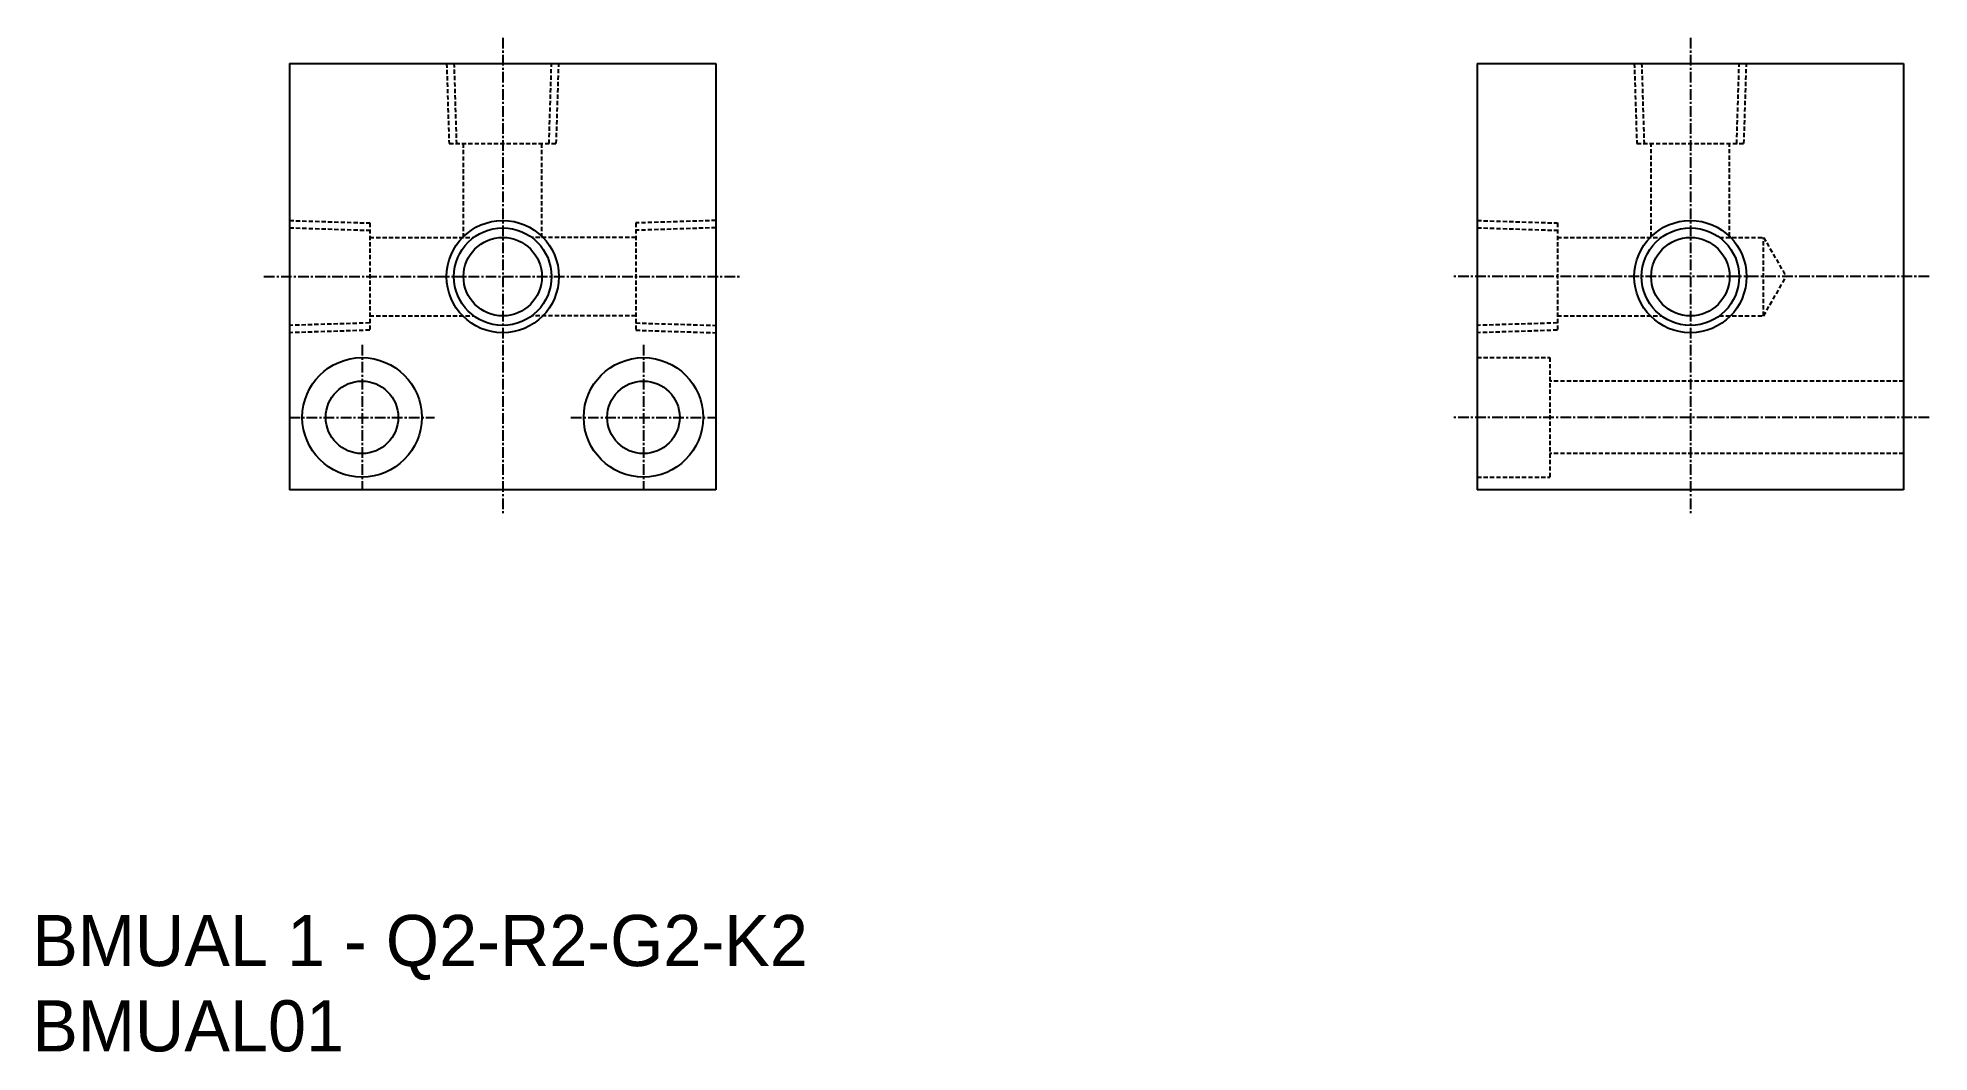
# Model space of a CAD drawing. Extents: x 1511 to 1733, y 364 to 482.
import ezdxf

# ---------------------------------------------------------------- set-up
doc = ezdxf.new("R2010")
doc.units = 0
doc.linetypes.add('CENTER', pattern=[2, 1.25, -0.25, 0.25, -0.25])
doc.linetypes.add('DASHED', pattern=[0.75, 0.5, -0.25])
doc.layers.get('0').update_dxf_attribs({"linetype": 'CONTINUOUS'})
doc.layers.add('CENTER', color=1, linetype='CENTER')

msp = doc.modelspace()

# ---------------------------------------------------------------- linework, layer by layer
at = {"color": 7, "linetype": 'CONTINUOUS'}
for p, q in [((1540.76, 479.48), (1540.76, 429.48)), ((1540.76, 479.48), (1590.76, 479.48)), ((1590.76, 479.48), (1590.76, 429.48)), ((1680.03, 479.48), (1680.03, 429.48)), ((1680.03, 479.48), (1730.03, 479.48)), ((1730.03, 479.48), (1730.03, 429.48)), ((1590.76, 429.48), (1540.76, 429.48)), ((1730.03, 429.48), (1680.03, 429.48))]:
    msp.add_line(p, q, dxfattribs=at)
at = {"color": 3, "linetype": 'DASHED'}
for p, q in [((1559.18, 479.48), (1559.47, 470.08)), ((1560.04, 479.51), (1560.33, 470.08)), ((1571.19, 470.08), (1571.48, 479.51)), ((1572.04, 470.08), (1572.34, 479.48)), ((1698.45, 479.48), (1698.75, 470.08)), ((1699.31, 479.51), (1699.6, 470.08)), ((1710.46, 470.08), (1710.75, 479.51)), ((1711.31, 470.08), (1711.61, 479.48)), ((1559.47, 470.08), (1572.04, 470.08)), ((1561.16, 459.08), (1561.16, 470.08)), ((1570.36, 459.08), (1570.36, 470.08)), ((1698.75, 470.08), (1711.31, 470.08)), ((1700.43, 459.19), (1700.43, 470.08)), ((1709.63, 459.19), (1709.63, 470.08)), ((1540.76, 461.06), (1550.16, 460.77)), ((1540.76, 460.21), (1550.16, 459.91)), ((1550.16, 460.77), (1550.16, 448.2)), ((1590.76, 461.06), (1581.36, 460.77)), ((1581.36, 460.77), (1581.36, 448.2)), ((1590.76, 460.21), (1581.36, 459.91)), ((1680.03, 461.06), (1689.43, 460.77)), ((1680.03, 460.21), (1689.43, 459.91)), ((1689.43, 460.77), (1689.43, 448.2)), ((1550.16, 459.08), (1562.35, 459.08)), ((1581.36, 459.08), (1569.16, 459.08)), ((1689.43, 459.08), (1701.63, 459.08)), ((1708.43, 459.08), (1713.61, 459.08)), ((1713.61, 459.08), (1716.26, 454.48)), ((1713.61, 449.88), (1713.61, 459.08)), ((1713.61, 449.88), (1716.26, 454.48)), ((1550.16, 449.05), (1540.76, 448.76)), ((1550.16, 448.2), (1540.76, 447.9)), ((1550.16, 449.88), (1562.35, 449.88)), ((1581.36, 449.88), (1569.16, 449.88)), ((1581.36, 449.05), (1590.76, 448.76)), ((1581.36, 448.2), (1590.76, 447.9)), ((1689.43, 449.05), (1680.03, 448.76)), ((1689.43, 448.2), (1680.03, 447.9)), ((1689.43, 449.88), (1701.63, 449.88)), ((1708.43, 449.88), (1713.61, 449.88)), ((1680.03, 444.98), (1688.53, 444.98)), ((1688.53, 444.98), (1688.53, 430.98)), ((1730.03, 442.23), (1688.53, 442.23)), ((1730.03, 433.73), (1688.53, 433.73)), ((1680.03, 430.98), (1688.53, 430.98))]:
    msp.add_line(p, q, dxfattribs=at)
at = {"color": 3, "linetype": 'CONTINUOUS'}
for centre in [(1565.76, 454.48), (1705.03, 454.48)]:
    msp.add_circle(centre, 6.58, dxfattribs=at)
at = {"color": 7, "linetype": 'CONTINUOUS'}
for centre, radius in [((1565.76, 454.48), 5.72), ((1705.03, 454.48), 5.72), ((1565.76, 454.48), 4.6), ((1705.03, 454.48), 4.6), ((1549.26, 437.98), 7), ((1582.26, 437.98), 7), ((1549.26, 437.98), 4.25), ((1582.26, 437.98), 4.25)]:
    msp.add_circle(centre, radius, dxfattribs=at)
at = {"layer": 'CENTER', "color": 1, "linetype": 'CENTER'}
for p, q in [((1565.76, 482.48), (1565.76, 426.48)), ((1705.03, 482.48), (1705.03, 426.48)), ((1537.76, 454.48), (1593.76, 454.48)), ((1733.03, 454.48), (1677.03, 454.48)), ((1549.26, 446.48), (1549.26, 429.48)), ((1582.26, 446.48), (1582.26, 429.48)), ((1540.76, 437.98), (1557.76, 437.98)), ((1573.76, 437.98), (1590.76, 437.98)), ((1733.03, 437.98), (1677.03, 437.98))]:
    msp.add_line(p, q, dxfattribs=at)

# ---------------------------------------------------------------- texts
at = {"color": 7, "linetype": 'CONTINUOUS'}
for s, p in [('BMUAL 1 - Q2-R2-G2-K2', (1510.59, 373.63)), ('BMUAL01', (1510.59, 363.63))]:
    msp.add_text(s, height=6, dxfattribs=at).set_placement(p)

doc.saveas('drawing.dxf')
